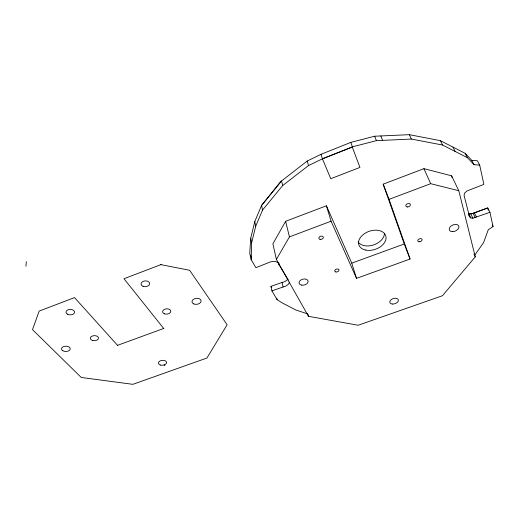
<?xml version="1.0" encoding="UTF-8"?>
<svg xmlns="http://www.w3.org/2000/svg" width="519" height="519" viewBox="0 0 519 519"><rect width="100%" height="100%" fill="white"/><g stroke="black" fill="none" stroke-linecap="round" stroke-linejoin="round"><path stroke-width="0.78" d="M288.266 279.968L279.177 264.911A6.643 4.515 -12.3 0 0 270.016 262.069L255.893 267.694L251.209 259.76L251.631 242.814L255.718 226.174L262.556 210.026L282.719 185.517L308.513 165.561L322.416 158.82L352.407 146.851L376.431 140.643L411.34 139.06L442.558 145.028L467.457 157.705L474.009 164.666L479.692 165.12L483.883 184.388L466.996 190.953L464.57 193.133L464.07 195.468L469.578 216.819L470.83 217.935L472.893 218.227L489.942 212.265L493.05 226.556L488.301 229.703L483.533 242.704L474.398 255.653M474.009 164.666L471.752 160.332L465.212 153.365L440.417 140.675L409.361 134.674L374.653 136.225L350.786 142.401L320.989 154.325L307.177 161.046L280.526 181.773L261.55 205.446L254.771 221.587L250.722 238.221L249.736 253.324L251.209 259.76M25.95 266.228L26.313 261.615M285.619 221.308L272.89 243.813L276.374 259.409L308.461 316.305L358.149 325.257L442.473 295.72L475.268 256.847L458.802 190.733L451.595 175.818L423.926 168.662L383.178 184.174L404.275 243.975L410.062 259.026L356.521 278.366L331.083 221.198L326.412 205.784L285.619 221.308L289.44 236.885L276.374 259.409M470.83 217.935L468.741 213.588L471.998 213.685L487.737 207.944L489.942 212.265M322.416 158.82L352.317 147.098L359.946 167.423L330.765 178.705L322.416 158.82L320.989 154.325M161.279 264.489L123.983 278.722L163.673 328.456M289.44 236.885L331.083 221.198M410.062 259.026L389.062 199.361L430.692 183.681L458.802 190.733M468.741 213.588L470.791 213.886L473.133 213.296L487.737 207.944L488.236 210.201M117.326 345.42L163.933 328.358M326.412 205.784L351.765 263.146L404.275 243.975M307.501 313.813L296.031 310.07L281.785 302.681L277.068 299.625L271.924 290.867L270.976 286.332L282.077 282.466A7.292 4.866 -12.6 0 0 287.623 279.287M271.924 290.867L283.089 286.988A7.331 4.859 -12.6 0 0 289.505 282.025M471.752 160.332L477.402 160.786L479.692 165.12M160.884 264.638L189.636 270.295L227.114 324.764L206.945 358.019L132.864 384.326L81.243 377.469L32.515 329.63L39.159 311.095L74.541 297.595L117.528 345.343M164.289 364.98L164.906 365.707M250.327 255.179L251.494 257.165M270.976 286.332L271.761 287.682M465.212 153.365L467.457 157.705M492.323 225.116L493.05 226.556M452.944 147.091L455.137 151.431M440.417 140.675L442.558 145.028M474.321 212.641L476.442 216.981M473.133 213.296L475.248 217.636M470.791 213.886L472.893 218.227M468.242 213.977L469.637 216.871M473.957 254.031L475.268 256.847M409.361 134.674L411.34 139.06M423.926 168.662L430.692 183.681M380.797 135.952L382.607 140.364M374.653 136.225L376.431 140.643M383.178 184.174L389.062 199.361M350.786 142.401L352.407 146.851M351.765 263.146L356.521 278.366M307.177 161.046L308.513 165.561M451.595 175.818L451.991 177.375M282.719 185.517L281.57 180.969L261.55 205.446L262.556 210.026M307.897 314.014L308.461 316.305M278.664 262.64L279.177 264.911M282.077 282.466L283.089 286.988M276.744 298.12L277.068 299.625M254.771 221.587L255.718 226.174M250.722 238.221L251.631 242.814M384.462 233.531A14.13 9.524 -19.2 0 1 373.395 245A14.13 9.524 -19.2 0 1 358.149 241.958M365.214 249.983A14.208 9.517 -19.1 0 0 386.084 237.968A14.208 9.517 -19.1 0 0 365.616 232.921A14.208 9.517 -19.1 0 0 365.214 249.983M392.273 304.037A4.444 2.712 -18 0 0 398.391 300.06A4.444 2.712 -18 0 0 391.631 299.327A4.444 2.712 -18 0 0 392.273 304.037M301.526 285.119A4.606 3.03 -13.9 0 0 308.111 281.317A4.606 3.03 -13.9 0 0 301.124 279.845A4.606 3.03 -13.9 0 0 301.526 285.119M452.406 231.682A5.125 3.283 -23.4 0 0 458.88 226.31A5.125 3.283 -23.4 0 0 450.933 226.148A5.125 3.283 -23.4 0 0 452.406 231.682M419.287 241.783A2.258 1.46 -21.4 0 0 422.07 239.428A2.258 1.46 -21.4 0 0 418.502 239.376A2.258 1.46 -21.4 0 0 419.287 241.783M335.851 271.95A2.173 1.434 -16.1 0 0 338.991 270.12A2.173 1.434 -16.1 0 0 335.748 269.432A2.173 1.434 -16.1 0 0 335.851 271.95M320.061 239.317A2.284 1.576 -16.1 0 0 323.331 237.345A2.284 1.576 -16.1 0 0 319.899 236.554A2.284 1.576 -16.1 0 0 320.061 239.317M407.428 206.971A2.368 1.615 -22.5 0 0 410.321 204.402A2.368 1.615 -22.5 0 0 406.559 204.304A2.368 1.615 -22.5 0 0 407.428 206.971M160.598 365.091A4.107 2.465 -5.5 0 0 166.586 362.424A4.107 2.465 -5.5 0 0 160.3 360.835A4.107 2.465 -5.5 0 0 160.598 365.091M62.812 350.734A4.366 2.64 -0.5 0 0 70.104 349.475A4.366 2.64 -0.5 0 0 64.713 346.29A4.366 2.64 -0.5 0 0 62.812 350.734M193.866 303.965A4.587 3.01 -7.1 0 0 201.087 301.318A4.587 3.01 -7.1 0 0 194.683 298.697A4.587 3.01 -7.1 0 0 193.866 303.965M164.393 313.8A4.1 2.653 -5.3 0 0 170.77 311.458A4.1 2.653 -5.3 0 0 164.925 309.175A4.1 2.653 -5.3 0 0 164.393 313.8M92.33 340.38A4.087 2.524 -1.7 0 0 98.493 338.116A4.087 2.524 -1.7 0 0 92.401 336.001A4.087 2.524 -1.7 0 0 92.33 340.38M143.023 286.267A4.295 2.887 -3.6 0 0 149.654 283.776A4.295 2.887 -3.6 0 0 143.439 281.253A4.295 2.887 -3.6 0 0 143.023 286.267M67.282 314.092A4.288 2.738 0.2 0 0 74.438 312.834A4.288 2.738 0.2 0 0 69.118 309.506A4.288 2.738 0.2 0 0 67.282 314.092"/></g></svg>
